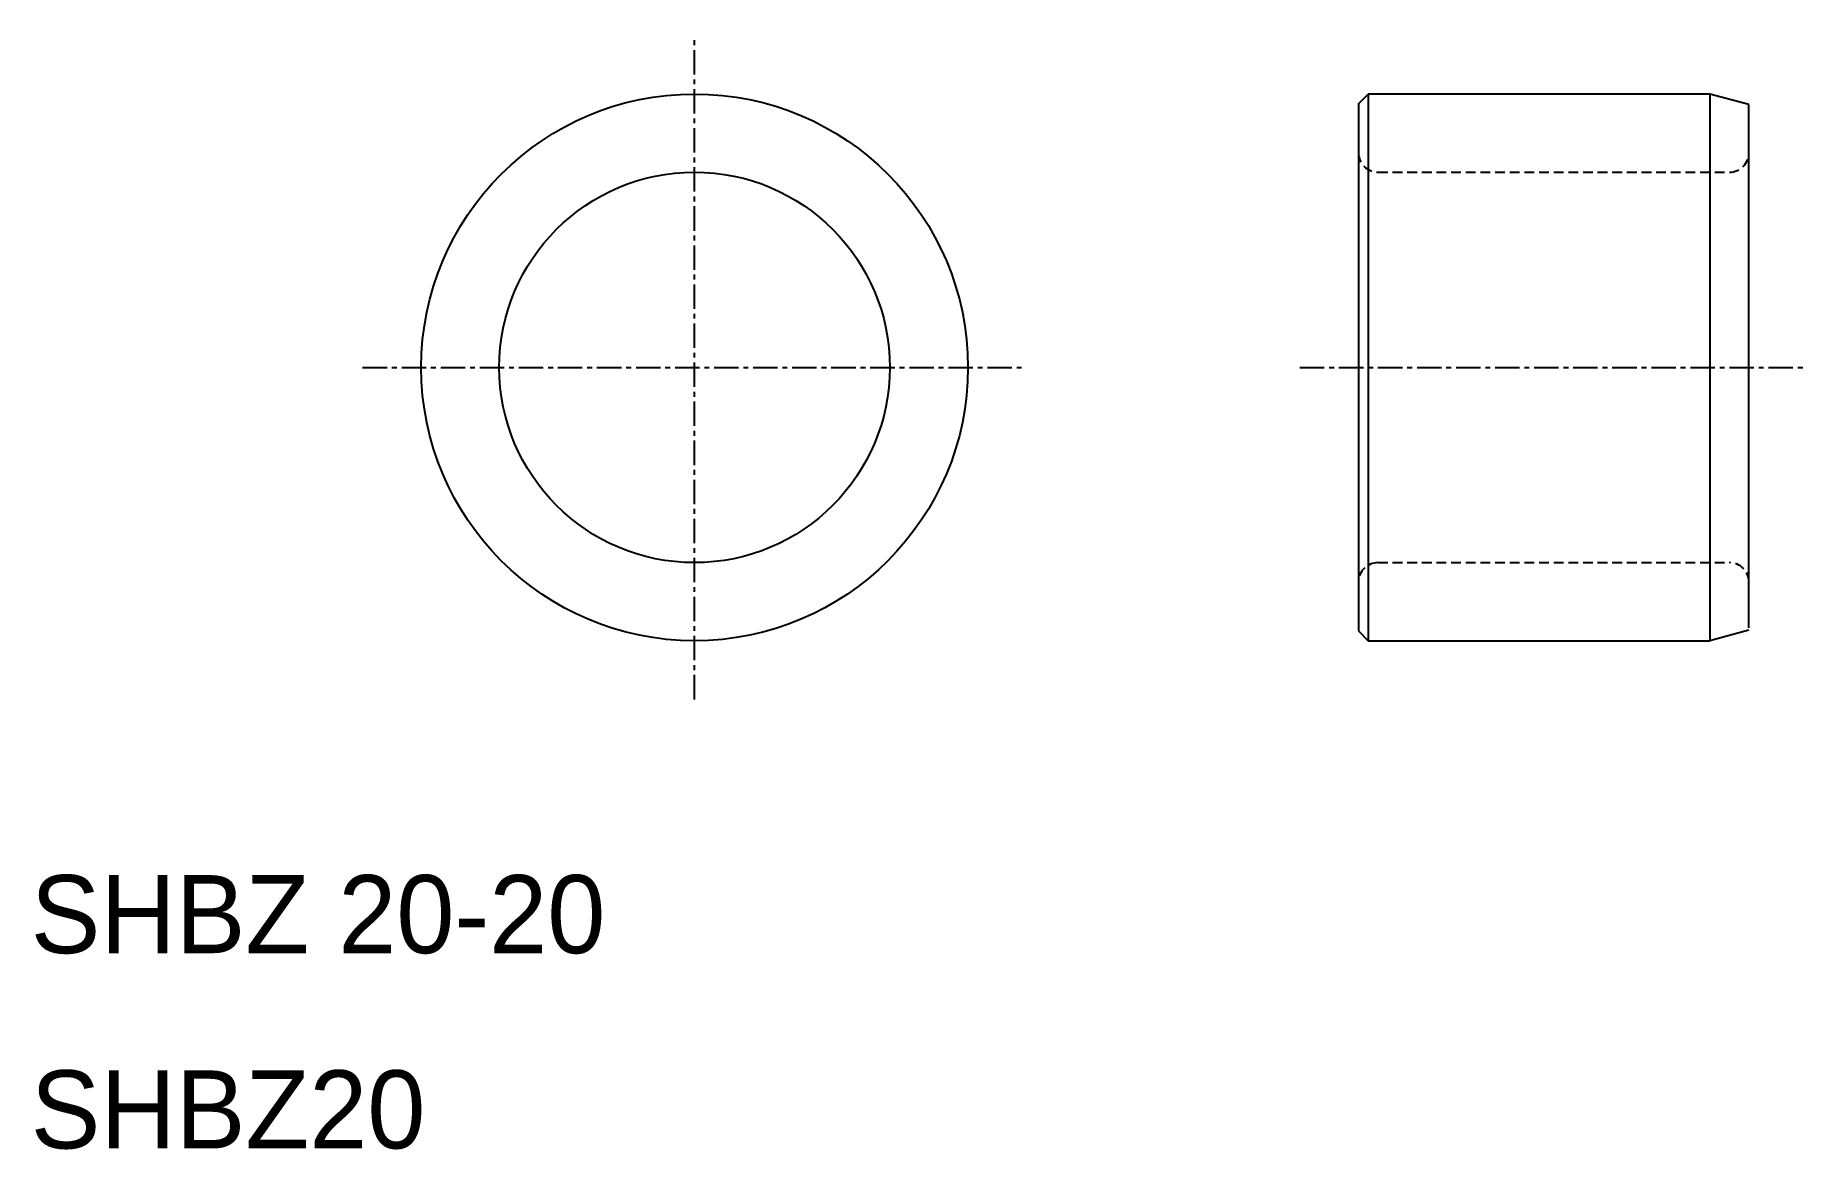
# Model space of a CAD drawing. Extents: x 10.2 to 101, y 9.9 to 67.
import ezdxf

# ---------------------------------------------------------------- set-up
doc = ezdxf.new("R2010")
doc.units = 0
doc.linetypes.add('CENTER', pattern=[2, 1.25, -0.25, 0.25, -0.25])
doc.linetypes.add('DASHED', pattern=[0.75, 0.5, -0.25])
doc.layers.get('0').update_dxf_attribs({"linetype": 'CONTINUOUS'})
doc.layers.add('CENTER', color=1, linetype='CENTER')

msp = doc.modelspace()

# ---------------------------------------------------------------- linework, layer by layer
at = {"color": 7, "linetype": 'CONTINUOUS'}
for p, q in [((78, 63.5), (78.5, 64)), ((78.5, 64), (78.5, 36)), ((96, 64), (78.5, 64)), ((96, 64), (96, 36)), ((98, 63.464), (96, 64)), ((78, 63.5), (78, 36.5)), ((98, 36.67), (98, 63.464)), ((78, 36.5), (78.5, 36)), ((98, 36.536), (96, 36)), ((78.5, 36), (96, 36))]:
    msp.add_line(p, q, dxfattribs=at)
at = {"color": 3, "linetype": 'DASHED'}
for p, q in [((79, 60), (97, 60)), ((96, 60), (96, 40)), ((79, 40), (97, 40))]:
    msp.add_line(p, q, dxfattribs=at)
at = {"color": 7, "linetype": 'CONTINUOUS'}
for radius in [14, 10]:
    msp.add_circle((44, 50), radius, dxfattribs=at)
at = {"color": 3, "linetype": 'DASHED'}
for centre, start, end in [((79, 61), 180, 270), ((97, 61), 270, 0), ((79, 39), 90, 180), ((97, 39), 0, 90)]:
    msp.add_arc(centre, 1, start, end, dxfattribs=at)
at = {"layer": 'CENTER', "color": 1, "linetype": 'CENTER'}
for p, q in [((44, 33), (44, 67)), ((27, 50), (61, 50)), ((75, 50), (101, 50))]:
    msp.add_line(p, q, dxfattribs=at)

# ---------------------------------------------------------------- texts
at = {"color": 7, "linetype": 'CONTINUOUS'}
for s, p in [('SHBZ 20-20', (10, 20)), ('SHBZ20', (10, 10))]:
    msp.add_text(s, height=4, dxfattribs=at).set_placement(p)

doc.saveas('drawing.dxf')
